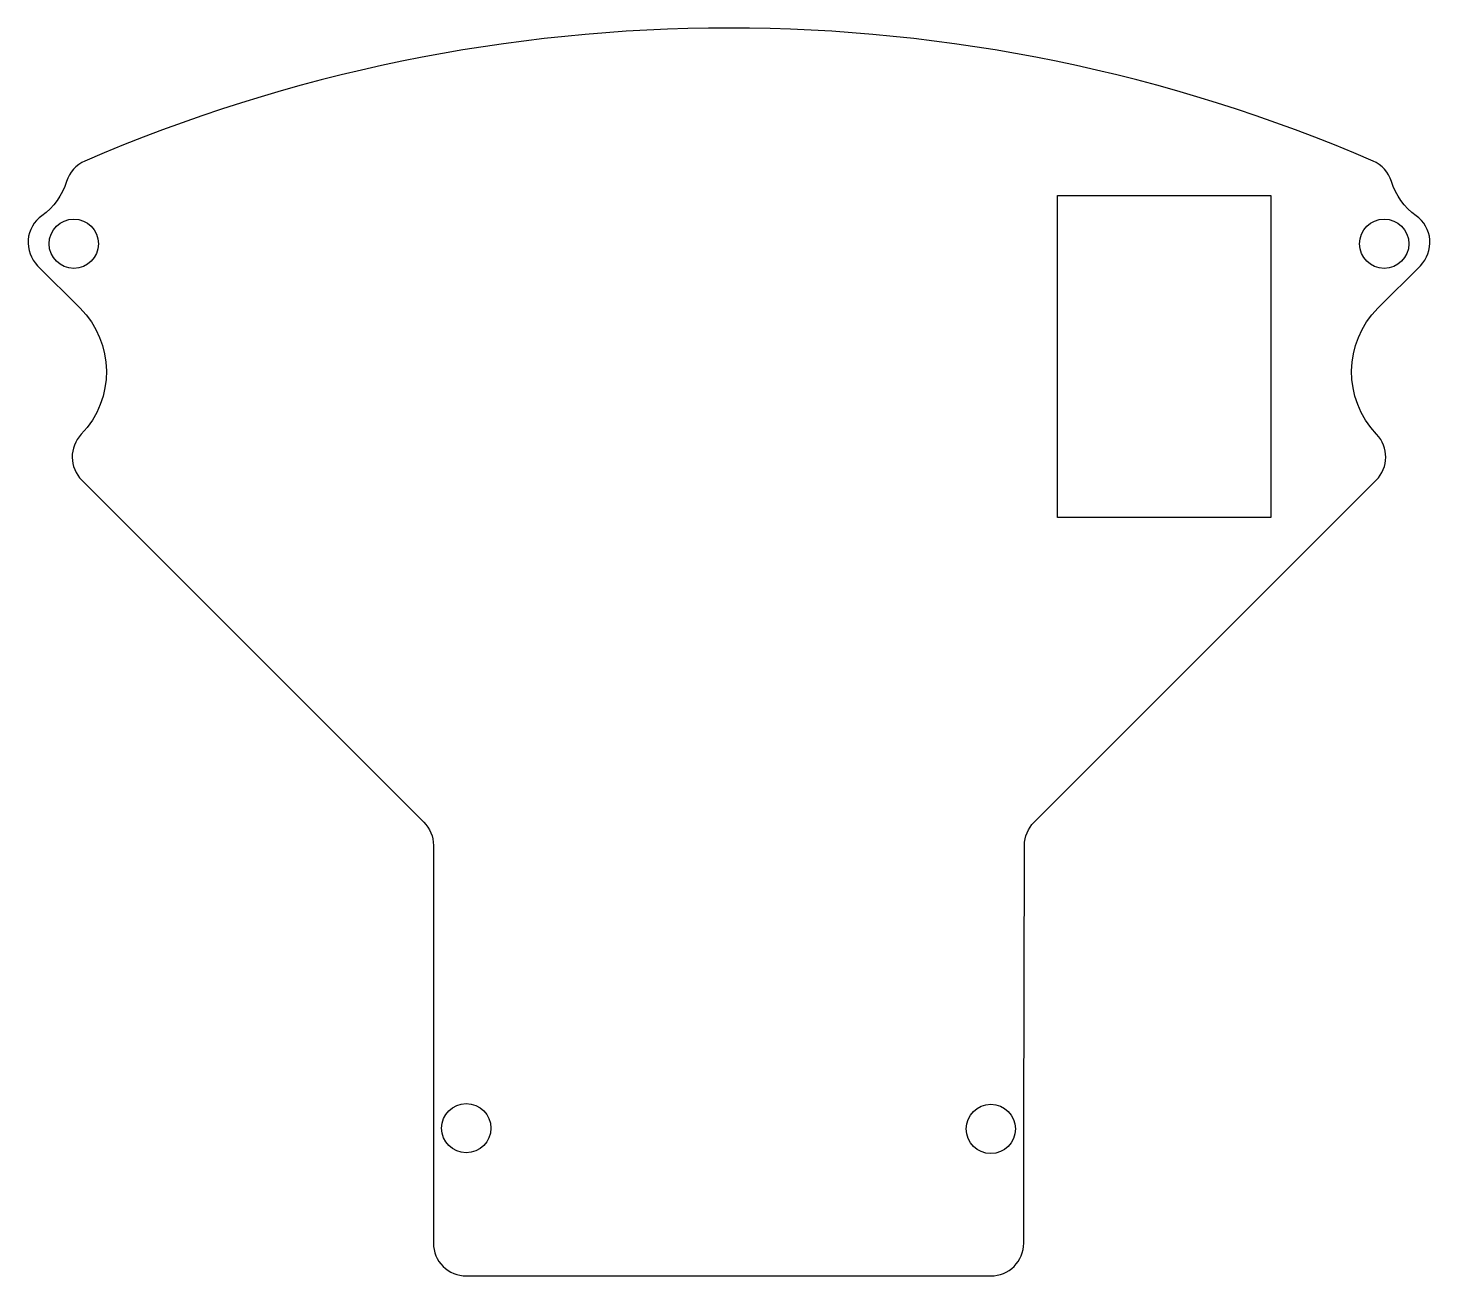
# Model space of a CAD drawing. Header units: millimetres. Extents: x -42.7 to 42.7, y 23 to 99.
import ezdxf

# ---------------------------------------------------------------- set-up
doc = ezdxf.new("R2010")
doc.units = ezdxf.units.MM
doc.layers.get('0').update_dxf_attribs({"linetype": 'CONTINUOUS'})

msp = doc.modelspace()

# ---------------------------------------------------------------- linework, layer by layer
msp.add_lwpolyline([(-39.412, 71.462), (-18.586, 50.636, -0.198912), (-18, 49.222), (-18, 32), (-18, 25, 0.414214), (-16, 23), (-0.084, 23), (15.947, 23, 0.414214), (17.947, 25), (17.947, 31.95), (17.995, 49.225, -0.198185), (18.581, 50.634), (39.411, 71.464, 0.407786), (39.441, 74.261, -0.407786), (39.526, 81.952), (42.102, 84.528, 0.464153), (41.846, 87.572, -0.164795), (40.342, 89.652, 0.219394), (39.223, 90.899, 0.206548), (-39.223, 90.899, 0.219394), (-40.342, 89.652, -0.164795), (-41.846, 87.572, 0.464153), (-42.102, 84.528), (-39.526, 81.952, -0.407859), (-39.442, 74.26, 0.407859)], format="xyb", close=True)
msp.add_lwpolyline([(20, 69.2), (20, 88.8), (33, 88.8), (33, 69.2)], close=True)
for centre in [(-39.901, 85.863), (39.901, 85.863), (-16, 32), (15.947, 31.955)]:
    msp.add_circle(centre, 1.5)

doc.saveas('drawing.dxf')
